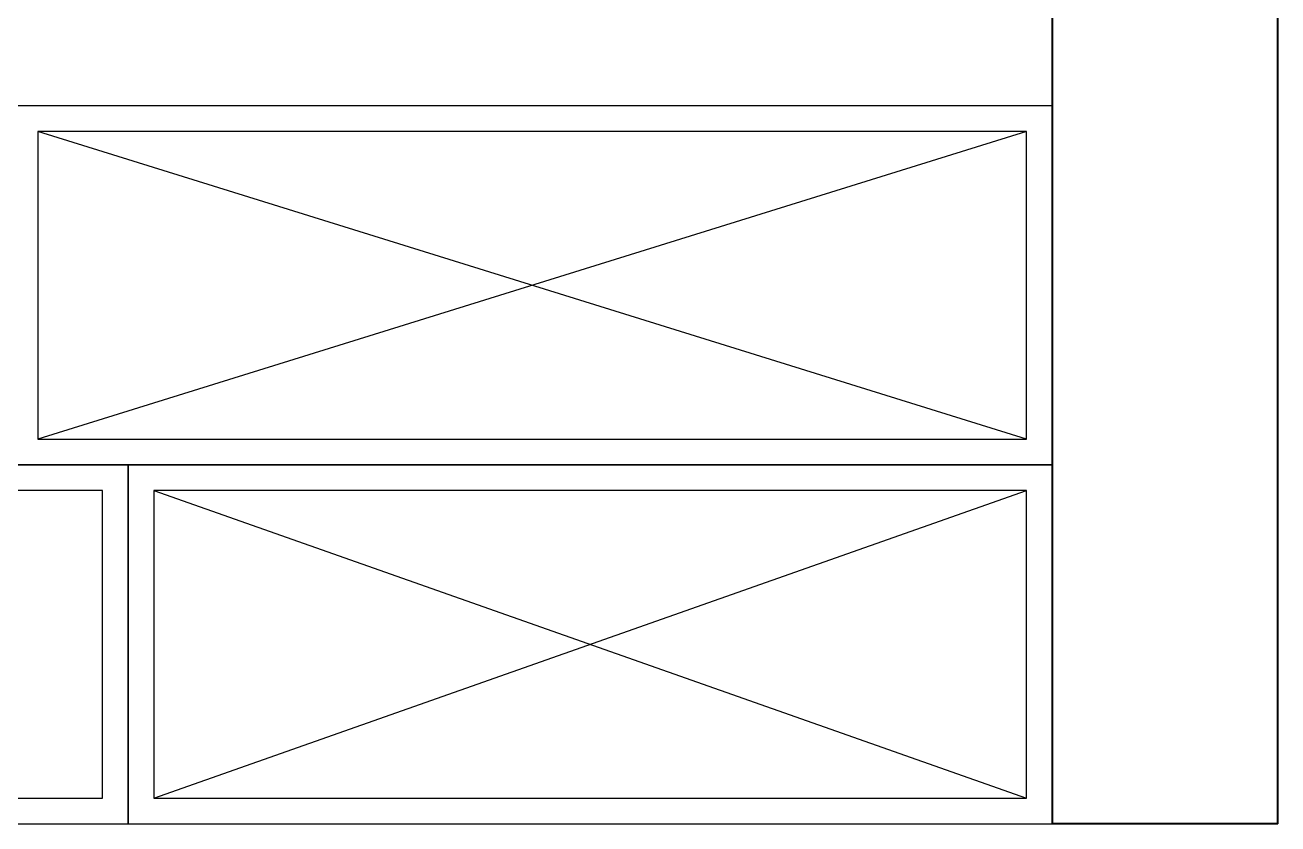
# Model space of a CAD drawing. Header units: millimetres. Extents: x -33522418 to 16198808, y -126322335 to -58690945.
# Drawn here: x -33264509 to -33263288, y -126314423 to -126313645 of the extents above; entities that cross this region are included whole.
import ezdxf

# ---------------------------------------------------------------- set-up
doc = ezdxf.new("R2010")
doc.units = ezdxf.units.MM
doc.header["$LTSCALE"] = 10
doc.layers.add('粗墙', color=5, linetype='Continuous', lineweight=40)

msp = doc.modelspace()

# ---------------------------------------------------------------- linework, layer by layer
at = {"color": 8}
for p, q in [((-33263532.8, -126313748.3), (-33264496.2, -126314048.3)), ((-33263532.8, -126314048.3), (-33264496.2, -126313748.3)), ((-33264383.2, -126314398.3), (-33263532.8, -126314098.3)), ((-33264383.2, -126314098.3), (-33263532.8, -126314398.3))]:
    msp.add_line(p, q, dxfattribs=at)
at = {"color": 2}
for points in [[(-33263507.8, -126313723.3), (-33264521.2, -126313723.3), (-33264521.2, -126314073.3), (-33263507.8, -126314073.3)], [(-33265647.5, -126314423.3), (-33264408.2, -126314423.3), (-33264408.2, -126314073.3), (-33265647.5, -126314073.3)], [(-33264408.2, -126314423.3), (-33263507.8, -126314423.3), (-33263507.8, -126314073.3), (-33264408.2, -126314073.3)]]:
    msp.add_lwpolyline(points, close=True, dxfattribs=at)
at = {"color": 1}
for points in [[(-33263532.8, -126313748.3), (-33264496.2, -126313748.3), (-33264496.2, -126314048.3), (-33263532.8, -126314048.3)], [(-33265622.5, -126314398.3), (-33264433.2, -126314398.3), (-33264433.2, -126314098.3), (-33265622.5, -126314098.3)], [(-33264383.2, -126314398.3), (-33263532.8, -126314398.3), (-33263532.8, -126314098.3), (-33264383.2, -126314098.3)]]:
    msp.add_lwpolyline(points, close=True, dxfattribs=at)
at = {"layer": '粗墙', "color": 3}
for p, q in [((-33263507.8, -126313433.3), (-33263507.8, -126314423.3)), ((-33263287.8, -126314423.3), (-33263287.8, -126313433.3)), ((-33263287.8, -126314423.3), (-33263507.8, -126314423.3))]:
    msp.add_line(p, q, dxfattribs=at)

doc.saveas('drawing.dxf')
